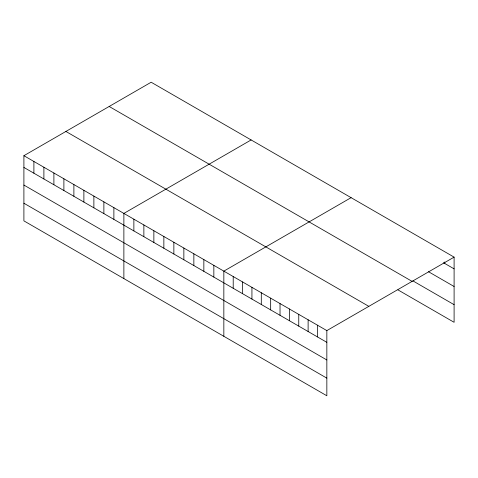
<?xml version="1.0" encoding="UTF-8"?>
<svg xmlns="http://www.w3.org/2000/svg" width="478" height="478" viewBox="0 0 478 478"><rect width="100%" height="100%" fill="white"/><g stroke="black" fill="none" stroke-linecap="round" stroke-linejoin="round"><path stroke-width="0.72" d="M23.9 155.697L326.844 330.597L326.844 395.772L23.9 220.872L23.9 155.697L151.156 82.228L454.1 257.128L454.1 322.303L397.917 289.865M251.129 139.946L123.874 213.415L123.874 278.59M351.097 197.665L223.841 271.134L223.841 336.309M326.844 330.597L454.1 257.128M443.488 262.739L454.1 268.863M428.503 271.725L454.1 286.501M412.902 280.885L454.1 304.671M109.163 106.469L412.108 281.375M65.892 131.45L368.837 306.356M23.9 167.431L326.844 342.332M23.9 185.064L326.844 359.97M23.9 203.234L326.844 378.14M444.737 261.992L444.737 263.456M317.482 325.195L317.482 336.93M308.119 319.788L308.119 331.523M298.756 314.381L298.756 326.115M289.393 308.973L289.393 320.708M280.024 303.566L280.024 315.307M270.662 298.164L270.662 309.899M261.299 292.757L261.299 304.492M251.936 287.35L251.936 299.085M242.573 281.942L242.573 293.677M233.21 276.535L233.21 288.276M213.845 265.362L213.845 277.097M203.849 259.59L203.849 271.325M193.853 253.818L193.853 265.553M183.857 248.046L183.857 259.781M173.861 242.274L173.861 254.009M163.858 236.502L163.858 248.237M153.862 230.731L153.862 242.466M143.866 224.959L143.866 236.694M133.87 219.187L133.87 230.922M113.878 207.643L113.878 219.378M103.875 201.871L103.875 213.606M93.879 196.1L93.879 207.834M83.883 190.328L83.883 202.063M73.887 184.556L73.887 196.291M63.891 178.784L63.891 190.519M53.895 173.012L53.895 184.747M43.892 167.24L43.892 178.975M33.896 161.468L33.896 173.203"/></g></svg>
